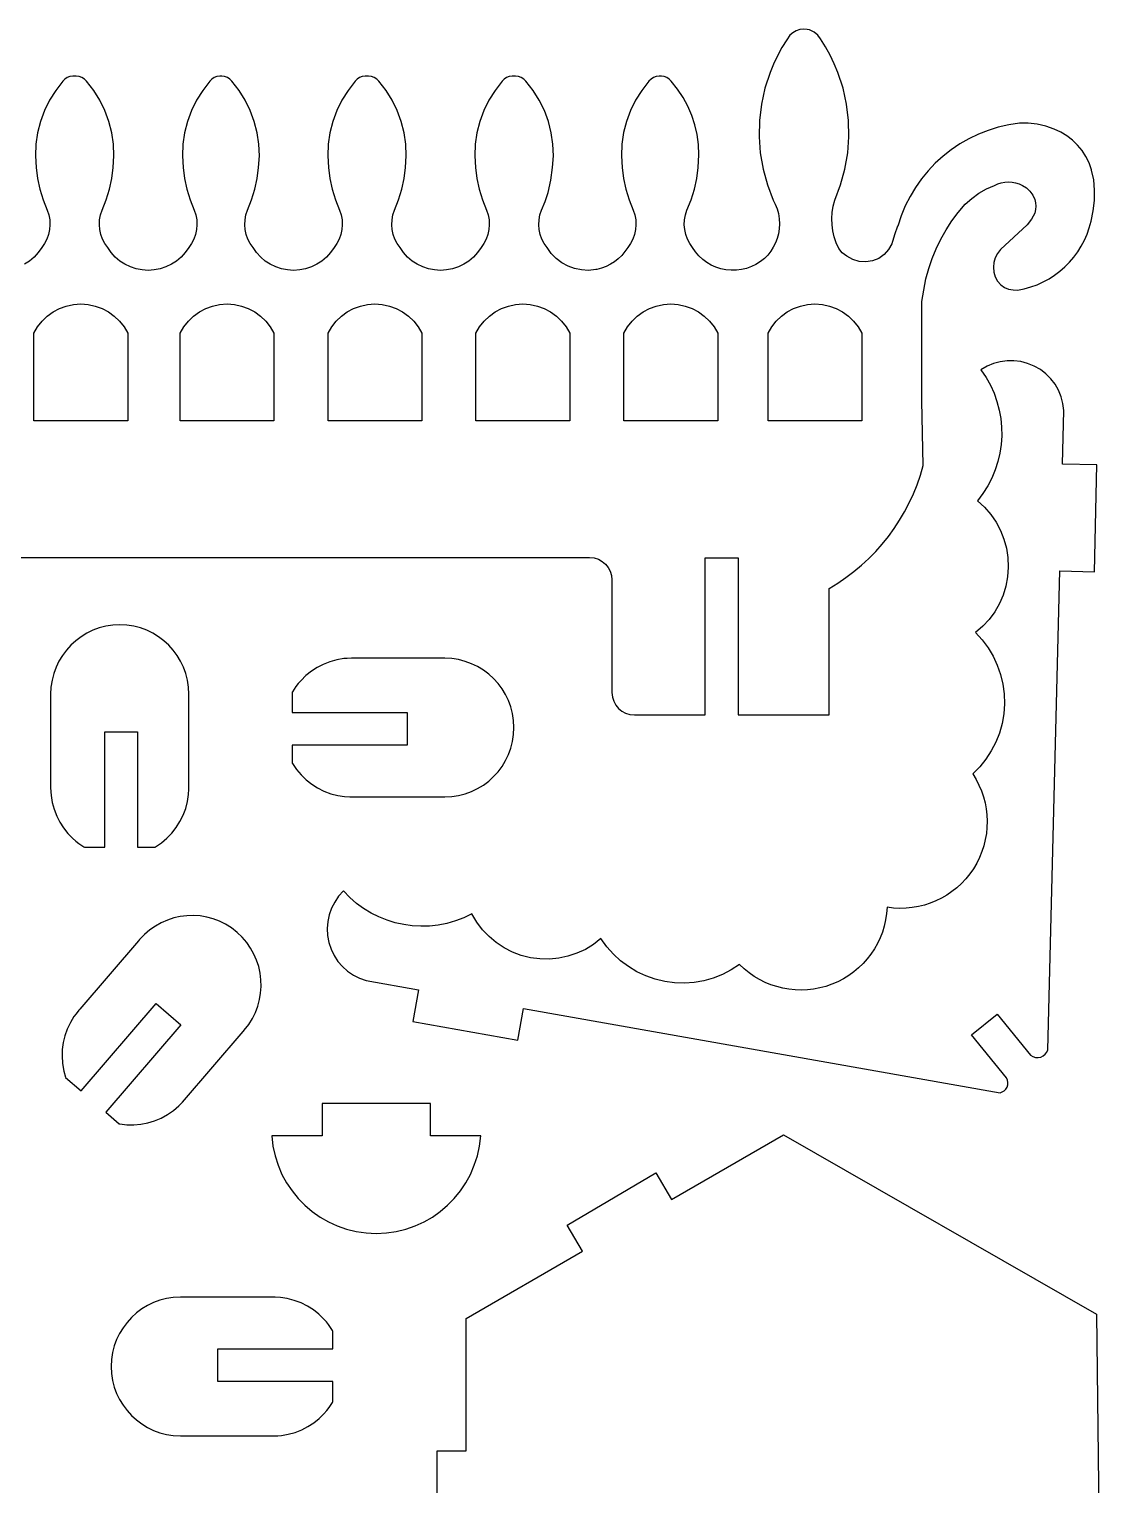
# Model space of a CAD drawing. Extents: x -11.7 to 4.9, y -1.7 to 8.8.
# Drawn here: x 1.02 to 4.88, y 3.57 to 8.8 of the extents above; entities that cross this region are included whole.
import ezdxf

# ---------------------------------------------------------------- set-up
doc = ezdxf.new("R2010")
doc.units = 0
doc.layers.add('Default_Layer', color=1, linetype='CONTINUOUS')

msp = doc.modelspace()

# ---------------------------------------------------------------- linework, layer by layer
at = {"layer": 'Default_Layer'}
msp.add_lwpolyline([(-2.1492, 6.9034), (3.0383, 6.9034), (3.0545, 6.9018), (3.0696, 6.8971), (3.0832, 6.8897), (3.0951, 6.8798), (3.1049, 6.8679), (3.1123, 6.8542), (3.117, 6.8391), (3.1186, 6.8228), (3.1186, 6.4179), (3.1202, 6.4016), (3.1249, 6.3865), (3.1323, 6.3728), (3.1421, 6.3609), (3.154, 6.351), (3.1676, 6.3436), (3.1827, 6.3389), (3.1989, 6.3373), (3.4539, 6.3373), (3.4539, 6.9024), (3.5723, 6.9024), (3.5723, 6.3373), (3.8152, 6.3373), (3.8995, 6.3373), (3.8989, 6.4078), (3.8989, 6.7926), (3.9296, 6.8113), (3.9593, 6.8315), (3.9878, 6.853), (4.0151, 6.8758), (4.0412, 6.8999), (4.0661, 6.9252), (4.0896, 6.9517), (4.1119, 6.9793), (4.1327, 7.0079), (4.1522, 7.0376), (4.1701, 7.0682), (4.1866, 7.0997), (4.2016, 7.1321), (4.2149, 7.1653), (4.2267, 7.1992), (4.2368, 7.2339), (4.2315, 7.4669), (4.2315, 7.8235), (4.2466, 7.9048), (4.2567, 7.9419), (4.2691, 7.9782), (4.2836, 8.0136), (4.3003, 8.0481), (4.3191, 8.0814), (4.3399, 8.1135), (4.3627, 8.1443), (4.3874, 8.1737), (4.4111, 8.1944), (4.4366, 8.2127), (4.4638, 8.2283), (4.4924, 8.2413), (4.5045, 8.2468), (4.5171, 8.2508), (4.5299, 8.2532), (4.5429, 8.254), (4.556, 8.2532), (4.5688, 8.2508), (4.5814, 8.2468), (4.5935, 8.2413), (4.608, 8.2319), (4.6205, 8.2202), (4.6307, 8.2064), (4.6383, 8.1909), (4.6409, 8.1787), (4.6417, 8.1664), (4.6409, 8.154), (4.6383, 8.1419), (4.6262, 8.1193), (4.6098, 8.0997), (4.5144, 8.011), (4.5032, 7.9967), (4.4953, 7.9809), (4.4906, 7.9641), (4.4891, 7.9469), (4.4909, 7.9297), (4.4959, 7.913), (4.504, 7.8973), (4.5154, 7.8832), (4.5291, 7.8747), (4.5439, 7.8687), (4.5595, 7.8654), (4.5756, 7.8648), (4.5997, 7.8695), (4.6232, 7.8761), (4.6459, 7.8843), (4.6679, 7.8941), (4.6889, 7.9055), (4.7089, 7.9183), (4.7279, 7.9326), (4.7458, 7.9482), (4.7625, 7.9651), (4.778, 7.9831), (4.7921, 8.0024), (4.8048, 8.0226), (4.816, 8.0439), (4.8257, 8.0661), (4.8337, 8.0892), (4.8401, 8.1131), (4.8478, 8.1496), (4.8521, 8.1866), (4.8527, 8.2239), (4.8499, 8.2611), (4.8419, 8.2963), (4.8415, 8.2975), (4.8328, 8.3219), (4.8214, 8.345), (4.8076, 8.3665), (4.7916, 8.3862), (4.7734, 8.4039), (4.7532, 8.4195), (4.7313, 8.4327), (4.7077, 8.4435), (4.6775, 8.4543), (4.6463, 8.4616), (4.6145, 8.4651), (4.5823, 8.4649), (4.544, 8.459), (4.5066, 8.4503), (4.4702, 8.439), (4.435, 8.4252), (4.4011, 8.4088), (4.3685, 8.3901), (4.3375, 8.3692), (4.3081, 8.346), (4.2804, 8.3208), (4.2546, 8.2936), (4.2307, 8.2646), (4.2089, 8.2338), (4.1894, 8.2013), (4.1721, 8.1672), (4.1573, 8.1317), (4.1451, 8.0948), (4.145, 8.0945), (4.145, 8.0945), (4.1338, 8.0634), (4.1244, 8.0317), (4.1126, 8.0104), (4.0965, 7.9925), (4.0768, 7.9787), (4.0543, 7.9696), (4.0303, 7.9659), (4.0063, 7.9676), (3.9834, 7.9747), (3.9624, 7.987), (3.9461, 7.9986), (3.9335, 8.0143), (3.9243, 8.0348), (3.9172, 8.056), (3.9122, 8.0776), (3.9093, 8.0996), (3.9085, 8.1218), (3.9098, 8.144), (3.9132, 8.1661), (3.9188, 8.1879), (3.94, 8.2433), (3.9556, 8.3001), (3.9655, 8.3579), (3.9698, 8.4162), (3.9685, 8.4747), (3.9614, 8.533), (3.9487, 8.5905), (3.9303, 8.6469), (3.9172, 8.6785), (3.9023, 8.7093), (3.8858, 8.7392), (3.8676, 8.7681), (3.8585, 8.7808), (3.845, 8.7922), (3.8287, 8.7999), (3.8198, 8.8021), (3.8081, 8.8031), (3.7937, 8.8015), (3.7803, 8.7971), (3.7683, 8.7902), (3.758, 8.781), (3.7468, 8.7645), (3.7293, 8.7364), (3.7134, 8.7074), (3.6991, 8.6775), (3.6865, 8.6469), (3.6681, 8.5905), (3.6553, 8.533), (3.6483, 8.4747), (3.6469, 8.4162), (3.6512, 8.3579), (3.6612, 8.3001), (3.6768, 8.2433), (3.698, 8.1879), (3.7053, 8.1734), (3.7118, 8.1569), (3.7164, 8.1397), (3.7195, 8.1207), (3.7203, 8.1032), (3.7194, 8.0851), (3.7166, 8.0674), (3.712, 8.0505), (3.7058, 8.0342), (3.6981, 8.0188), (3.6889, 8.0044), (3.6783, 7.991), (3.6665, 7.9787), (3.6518, 7.9671), (3.636, 7.9572), (3.6193, 7.9491), (3.6019, 7.9429), (3.5839, 7.9386), (3.5655, 7.9363), (3.5469, 7.936), (3.5282, 7.9378), (3.5098, 7.9416), (3.4921, 7.9473), (3.4752, 7.955), (3.4593, 7.9643), (3.4445, 7.9754), (3.4309, 7.988), (3.4187, 8.0021), (3.408, 8.0176), (3.3977, 8.0325), (3.3896, 8.0484), (3.3836, 8.0651), (3.3799, 8.0824), (3.3784, 8.1), (3.3792, 8.1177), (3.3824, 8.1353), (3.3879, 8.1526), (3.4031, 8.1894), (3.4148, 8.2274), (3.4232, 8.2662), (3.428, 8.3057), (3.4307, 8.3516), (3.4291, 8.3879), (3.4243, 8.4237), (3.4163, 8.4587), (3.4052, 8.4929), (3.3911, 8.5259), (3.3741, 8.5575), (3.3543, 8.5876), (3.3317, 8.616), (3.3245, 8.6234), (3.3159, 8.629), (3.3064, 8.6327), (3.2963, 8.6343), (3.2959, 8.6343), (3.2953, 8.6343), (3.2937, 8.6343), (3.2905, 8.6343), (3.2881, 8.6343), (3.2776, 8.6329), (3.2678, 8.6293), (3.2589, 8.6236), (3.2515, 8.616), (3.2254, 8.5829), (3.2032, 8.5474), (3.1848, 8.5101), (3.1705, 8.4711), (3.1602, 8.4309), (3.1542, 8.3897), (3.1524, 8.3479), (3.1551, 8.3057), (3.1599, 8.2662), (3.1683, 8.2274), (3.1801, 8.1894), (3.1952, 8.1526), (3.2007, 8.1353), (3.2039, 8.1177), (3.2047, 8.1), (3.2032, 8.0824), (3.1995, 8.0651), (3.1936, 8.0484), (3.1854, 8.0325), (3.1751, 8.0176), (3.1651, 8.003), (3.1538, 7.9897), (3.1412, 7.9776), (3.1275, 7.9669), (3.1128, 7.9576), (3.0972, 7.9499), (3.0808, 7.9438), (3.0637, 7.9393), (3.0602, 7.9384), (3.0344, 7.9358), (3.0089, 7.9372), (2.9842, 7.9423), (2.9606, 7.9509), (2.9385, 7.963), (2.9183, 7.9782), (2.9004, 7.9964), (2.8852, 8.0175), (2.8749, 8.0324), (2.8668, 8.0483), (2.8608, 8.0651), (2.8571, 8.0823), (2.8556, 8.0999), (2.8564, 8.1177), (2.8596, 8.1353), (2.8651, 8.1525), (2.8782, 8.1837), (2.8889, 8.2159), (2.8994, 8.2603), (2.9052, 8.3057), (2.9079, 8.3478), (2.9061, 8.3896), (2.9001, 8.4308), (2.8899, 8.4711), (2.8755, 8.51), (2.8572, 8.5474), (2.8349, 8.5828), (2.8089, 8.6159), (2.8014, 8.6235), (2.7926, 8.6292), (2.7827, 8.6328), (2.7722, 8.6342), (2.7698, 8.6342), (2.7666, 8.6342), (2.7643, 8.6342), (2.7601, 8.6342), (2.7597, 8.6342), (2.7496, 8.6326), (2.7401, 8.6289), (2.7316, 8.6233), (2.7243, 8.6159), (2.6983, 8.5828), (2.6761, 8.5474), (2.6577, 8.51), (2.6434, 8.4711), (2.6331, 8.4308), (2.6271, 8.3896), (2.6253, 8.3478), (2.628, 8.3057), (2.6328, 8.2661), (2.6412, 8.2273), (2.653, 8.1893), (2.6681, 8.1525), (2.6736, 8.1353), (2.6768, 8.1177), (2.6776, 8.0999), (2.6761, 8.0823), (2.6724, 8.0651), (2.6665, 8.0483), (2.6583, 8.0324), (2.6481, 8.0175), (2.6353, 7.9994), (2.6206, 7.9833), (2.604, 7.9694), (2.5859, 7.9576), (2.5665, 7.9483), (2.5459, 7.9414), (2.5245, 7.9372), (2.5025, 7.9358), (2.4805, 7.9372), (2.4591, 7.9414), (2.4385, 7.9483), (2.4191, 7.9576), (2.401, 7.9694), (2.3844, 7.9833), (2.3697, 7.9994), (2.3569, 8.0175), (2.3466, 8.0324), (2.3385, 8.0483), (2.3326, 8.0651), (2.3288, 8.0823), (2.3274, 8.0999), (2.3282, 8.1177), (2.3313, 8.1353), (2.3368, 8.1525), (2.352, 8.1893), (2.3638, 8.2273), (2.3721, 8.2661), (2.377, 8.3057), (2.3796, 8.3478), (2.3779, 8.3896), (2.3718, 8.4308), (2.3616, 8.4711), (2.3472, 8.51), (2.3289, 8.5474), (2.3066, 8.5828), (2.2806, 8.6159), (2.2731, 8.6235), (2.2643, 8.6292), (2.2544, 8.6328), (2.2439, 8.6342), (2.2416, 8.6342), (2.2384, 8.6342), (2.2362, 8.6342), (2.2319, 8.6342), (2.2316, 8.6342), (2.2214, 8.6326), (2.2119, 8.6289), (2.2034, 8.6233), (2.1962, 8.6159), (2.1701, 8.5828), (2.1479, 8.5474), (2.1295, 8.51), (2.1152, 8.4711), (2.1049, 8.4308), (2.0989, 8.3896), (2.0972, 8.3478), (2.0998, 8.3057), (2.1047, 8.2661), (2.113, 8.2273), (2.1248, 8.1893), (2.14, 8.1525), (2.1455, 8.1353), (2.1486, 8.1177), (2.1494, 8.0999), (2.148, 8.0823), (2.1443, 8.0651), (2.1383, 8.0483), (2.1302, 8.0324), (2.1199, 8.0175), (2.1072, 7.9994), (2.0924, 7.9833), (2.0758, 7.9694), (2.0577, 7.9576), (2.0383, 7.9483), (2.0178, 7.9414), (1.9964, 7.9372), (1.9743, 7.9358), (1.9523, 7.9372), (1.9309, 7.9414), (1.9104, 7.9483), (1.8909, 7.9576), (1.8728, 7.9694), (1.8563, 7.9833), (1.8415, 7.9994), (1.8288, 8.0175), (1.8185, 8.0324), (1.8103, 8.0483), (1.8044, 8.0651), (1.8007, 8.0823), (1.7992, 8.0999), (1.8, 8.1177), (1.8032, 8.1353), (1.8087, 8.1525), (1.8238, 8.1893), (1.8356, 8.2273), (1.844, 8.2661), (1.8488, 8.3057), (1.8515, 8.3478), (1.8497, 8.3896), (1.8437, 8.4308), (1.8334, 8.4711), (1.8191, 8.51), (1.8007, 8.5474), (1.7785, 8.5828), (1.7524, 8.6159), (1.7451, 8.6234), (1.7365, 8.629), (1.7268, 8.6327), (1.7165, 8.6342), (1.7157, 8.6342), (1.7112, 8.6342), (1.7097, 8.6342), (1.7094, 8.6342), (1.7093, 8.6342), (1.6991, 8.6326), (1.6897, 8.6289), (1.6811, 8.6233), (1.6739, 8.6159), (1.6479, 8.5828), (1.6256, 8.5474), (1.6073, 8.51), (1.5929, 8.4711), (1.5827, 8.4308), (1.5766, 8.3896), (1.5749, 8.3478), (1.5775, 8.3057), (1.5824, 8.2661), (1.5907, 8.2273), (1.6025, 8.1893), (1.6177, 8.1525), (1.6232, 8.1353), (1.6263, 8.1177), (1.6272, 8.0999), (1.6257, 8.0823), (1.622, 8.0651), (1.616, 8.0483), (1.6079, 8.0324), (1.5976, 8.0175), (1.5849, 7.9994), (1.5701, 7.9833), (1.5536, 7.9694), (1.5355, 7.9576), (1.516, 7.9483), (1.4955, 7.9414), (1.4741, 7.9372), (1.4521, 7.9358), (1.43, 7.9372), (1.4086, 7.9414), (1.3881, 7.9483), (1.3687, 7.9576), (1.3505, 7.9694), (1.334, 7.9833), (1.3192, 7.9994), (1.3065, 8.0175), (1.2962, 8.0324), (1.2881, 8.0483), (1.2821, 8.0651), (1.2784, 8.0823), (1.2769, 8.0999), (1.2777, 8.1177), (1.2809, 8.1353), (1.2864, 8.1525), (1.3015, 8.1893), (1.3133, 8.2273), (1.3217, 8.2661), (1.3265, 8.3057), (1.3292, 8.3478), (1.3274, 8.3896), (1.3214, 8.4308), (1.3112, 8.4711), (1.2968, 8.51), (1.2785, 8.5474), (1.2562, 8.5828), (1.2302, 8.6159), (1.2227, 8.6235), (1.2139, 8.6292), (1.204, 8.6328), (1.1935, 8.6342), (1.1929, 8.6343), (1.1929, 8.6343), (1.1858, 8.6342), (1.1859, 8.6342), (1.1857, 8.6342), (1.1815, 8.6342), (1.1811, 8.6342), (1.171, 8.6326), (1.1615, 8.6289), (1.153, 8.6233), (1.1457, 8.6159), (1.1197, 8.5828), (1.0974, 8.5474), (1.0791, 8.51), (1.0647, 8.4711), (1.0545, 8.4308), (1.0485, 8.3896), (1.0467, 8.3478), (1.0494, 8.3057), (1.0542, 8.2661), (1.0626, 8.2273), (1.0744, 8.1893), (1.0895, 8.1525), (1.095, 8.1353), (1.0982, 8.1177), (1.099, 8.0999), (1.0975, 8.0823), (1.0938, 8.0651), (1.0879, 8.0483), (1.0797, 8.0324), (1.0694, 8.0175), (1.0567, 7.9994), (1.0419, 7.9833), (1.0254, 7.9694), (1.0073, 7.9576)], dxfattribs=at)
for points in [[(1.0413, 7.7094), (1.0547, 7.7324), (1.0709, 7.7531), (1.0896, 7.7711), (1.1106, 7.7863), (1.1334, 7.7985), (1.1578, 7.8075), (1.1834, 7.813), (1.2099, 7.8149), (1.2365, 7.813), (1.2621, 7.8075), (1.2865, 7.7985), (1.3093, 7.7863), (1.3303, 7.7711), (1.349, 7.7531), (1.3652, 7.7324), (1.3786, 7.7094), (1.3786, 7.395), (1.0413, 7.395), (1.0413, 7.7094)], [(1.5668, 7.7094), (1.5801, 7.7324), (1.5964, 7.7531), (1.6151, 7.7711), (1.6361, 7.7863), (1.6589, 7.7985), (1.6833, 7.8075), (1.7089, 7.813), (1.7354, 7.8149), (1.7619, 7.813), (1.7876, 7.8075), (1.8119, 7.7985), (1.8348, 7.7863), (1.8557, 7.7711), (1.8745, 7.7531), (1.8907, 7.7324), (1.904, 7.7094), (1.904, 7.395), (1.5668, 7.395), (1.5668, 7.7094)], [(2.0983, 7.7094), (2.1116, 7.7324), (2.1279, 7.7531), (2.1466, 7.7711), (2.1675, 7.7863), (2.1904, 7.7985), (2.2148, 7.8075), (2.2404, 7.813), (2.2669, 7.8149), (2.2934, 7.813), (2.3191, 7.8075), (2.3434, 7.7985), (2.3663, 7.7863), (2.3872, 7.7711), (2.406, 7.7531), (2.4222, 7.7324), (2.4355, 7.7094), (2.4355, 7.395), (2.0983, 7.395), (2.0983, 7.7094)], [(2.6298, 7.7094), (2.6431, 7.7324), (2.6594, 7.7531), (2.6781, 7.7711), (2.699, 7.7863), (2.7219, 7.7985), (2.7463, 7.8075), (2.7719, 7.813), (2.7984, 7.8149), (2.8249, 7.813), (2.8505, 7.8075), (2.8749, 7.7985), (2.8978, 7.7863), (2.9187, 7.7711), (2.9375, 7.7531), (2.9537, 7.7324), (2.967, 7.7094), (2.967, 7.395), (2.6298, 7.395), (2.6298, 7.7094)], [(3.1613, 7.7094), (3.1746, 7.7324), (3.1908, 7.7531), (3.2096, 7.7711), (3.2305, 7.7863), (3.2534, 7.7985), (3.2778, 7.8075), (3.3034, 7.813), (3.3299, 7.8149), (3.3564, 7.813), (3.382, 7.8075), (3.4064, 7.7985), (3.4293, 7.7863), (3.4502, 7.7711), (3.469, 7.7531), (3.4852, 7.7324), (3.4985, 7.7094), (3.4985, 7.395), (3.1613, 7.395), (3.1613, 7.7094)], [(3.6792, 7.7094), (3.6926, 7.7324), (3.7088, 7.7531), (3.7275, 7.7711), (3.7485, 7.7863), (3.7713, 7.7985), (3.7957, 7.8075), (3.8213, 7.813), (3.8478, 7.8149), (3.8744, 7.813), (3.9, 7.8075), (3.9244, 7.7985), (3.9472, 7.7863), (3.9681, 7.7711), (3.9869, 7.7531), (4.0031, 7.7324), (4.0165, 7.7094), (4.0165, 7.395), (3.6792, 7.395), (3.6792, 7.7094)], [(2.4235, 5.3491), (2.4035, 5.2351), (2.7807, 5.1684), (2.8007, 5.2824), (4.5129, 4.9795), (4.5209, 4.9822), (4.528, 4.9866), (4.5339, 4.9926), (4.5382, 4.9999), (4.5407, 5.0081), (4.5411, 5.0165), (4.5396, 5.0247), (4.536, 5.0325), (4.4105, 5.1871), (4.5024, 5.2622), (4.6228, 5.1139), (4.631, 5.1091), (4.6401, 5.1064), (4.6495, 5.1059), (4.6589, 5.1077), (4.6676, 5.1116), (4.675, 5.1174), (4.6809, 5.1248), (4.6849, 5.1335), (4.728, 6.8551), (4.8523, 6.8523), (4.8609, 7.2366), (4.7376, 7.2394), (4.7424, 7.432), (4.7391, 7.4573), (4.7325, 7.4817), (4.723, 7.5048), (4.7105, 7.5264), (4.6954, 7.5461), (4.6777, 7.5638), (4.6578, 7.5792), (4.6357, 7.5919), (4.6121, 7.6015), (4.5878, 7.6079), (4.563, 7.611), (4.5382, 7.6108), (4.5136, 7.6074), (4.4895, 7.6007), (4.4664, 7.5909), (4.4444, 7.5779), (4.4626, 7.5509), (4.4782, 7.5227), (4.4913, 7.4937), (4.5019, 7.4639), (4.5099, 7.4335), (4.5154, 7.4027), (4.5184, 7.3717), (4.5188, 7.3405), (4.5167, 7.3094), (4.5121, 7.2785), (4.505, 7.2481), (4.4953, 7.2182), (4.4832, 7.189), (4.4686, 7.1607), (4.4514, 7.1334), (4.4318, 7.1074), (4.4571, 7.0842), (4.4795, 7.0585), (4.4986, 7.0306), (4.5146, 7.0009), (4.5271, 6.9695), (4.536, 6.9369), (4.5413, 6.9032), (4.5427, 6.8688), (4.5402, 6.8345), (4.534, 6.801), (4.524, 6.7686), (4.5106, 6.7376), (4.4938, 6.7084), (4.4738, 6.6811), (4.4507, 6.6561), (4.4247, 6.6337), (4.4489, 6.6073), (4.4701, 6.5787), (4.4882, 6.5483), (4.5031, 6.5163), (4.5148, 6.483), (4.523, 6.4486), (4.5277, 6.4133), (4.5289, 6.3774), (4.5263, 6.3417), (4.5202, 6.3066), (4.5106, 6.2725), (4.4977, 6.2397), (4.4815, 6.2083), (4.4622, 6.1787), (4.4398, 6.151), (4.4146, 6.1256), (4.4267, 6.1059), (4.4371, 6.0856), (4.446, 6.0648), (4.4533, 6.0435), (4.459, 6.0219), (4.4631, 5.9999), (4.4656, 5.9778), (4.4666, 5.9556), (4.466, 5.9333), (4.4638, 5.9112), (4.46, 5.8892), (4.4546, 5.8674), (4.4477, 5.846), (4.4391, 5.825), (4.429, 5.8046), (4.4173, 5.7848), (4.4041, 5.7658), (4.3898, 5.7481), (4.3743, 5.7316), (4.3577, 5.7164), (4.3402, 5.7025), (4.3218, 5.69), (4.3027, 5.6788), (4.2827, 5.669), (4.2622, 5.6607), (4.2411, 5.6539), (4.2194, 5.6486), (4.1974, 5.6448), (4.1751, 5.6427), (4.1525, 5.6421), (4.1298, 5.6433), (4.107, 5.6462), (4.1052, 5.6232), (4.1017, 5.6006), (4.0967, 5.5785), (4.09, 5.557), (4.0819, 5.5361), (4.0724, 5.516), (4.0615, 5.4966), (4.0492, 5.478), (4.0356, 5.4604), (4.0208, 5.4438), (4.0049, 5.4283), (3.9877, 5.4139), (3.9696, 5.4007), (3.9503, 5.3888), (3.9301, 5.3783), (3.909, 5.3692), (3.8873, 5.3617), (3.8653, 5.3559), (3.8431, 5.3517), (3.8208, 5.3492), (3.7985, 5.3483), (3.7763, 5.349), (3.7542, 5.3513), (3.7324, 5.3552), (3.7109, 5.3607), (3.6898, 5.3676), (3.6692, 5.3761), (3.6492, 5.3861), (3.6299, 5.3976), (3.6114, 5.4105), (3.5937, 5.4249), (3.5769, 5.4407), (3.547, 5.421), (3.5156, 5.4047), (3.4827, 5.3917), (3.4488, 5.3821), (3.4142, 5.376), (3.379, 5.3735), (3.3435, 5.3745), (3.3081, 5.3793), (3.2733, 5.3876), (3.2399, 5.3994), (3.2079, 5.4144), (3.1777, 5.4326), (3.1495, 5.4537), (3.1235, 5.4777), (3.1, 5.5043), (3.0791, 5.5334), (3.0519, 5.5123), (3.0229, 5.4947), (2.9922, 5.4805), (2.9603, 5.4699), (2.9273, 5.463), (2.8937, 5.4597), (2.8598, 5.4603), (2.8258, 5.4648), (2.7925, 5.4732), (2.7607, 5.4852), (2.7307, 5.5006), (2.7026, 5.5192), (2.6767, 5.5408), (2.6534, 5.5653), (2.6329, 5.5924), (2.6153, 5.622), (2.586, 5.608), (2.5559, 5.5967), (2.5253, 5.588), (2.4944, 5.5819), (2.4633, 5.5785), (2.4321, 5.5777), (2.4011, 5.5794), (2.3703, 5.5836), (2.34, 5.5903), (2.3103, 5.5995), (2.2813, 5.6111), (2.2533, 5.6251), (2.2263, 5.6415), (2.2006, 5.6602), (2.1763, 5.6813), (2.1536, 5.7046), (2.1365, 5.6857), (2.1223, 5.6649), (2.1109, 5.6426), (2.1026, 5.6191), (2.0974, 5.5947), (2.0954, 5.5698), (2.0967, 5.5446), (2.1014, 5.5194), (2.1093, 5.4951), (2.1203, 5.4724), (2.134, 5.4515), (2.1502, 5.4326), (2.1688, 5.4161), (2.1894, 5.402), (2.2118, 5.3906), (2.2359, 5.3823), (2.4235, 5.3491)], [(1.5983, 6.4058), (1.5983, 6.4067), (1.5984, 6.412), (1.5971, 6.4375), (1.5934, 6.4623), (1.5873, 6.4862), (1.5789, 6.5091), (1.5684, 6.5309), (1.556, 6.5514), (1.5417, 6.5706), (1.5257, 6.5883), (1.508, 6.6044), (1.4889, 6.6188), (1.4684, 6.6313), (1.4467, 6.6418), (1.4239, 6.6502), (1.4, 6.6563), (1.3754, 6.6601), (1.35, 6.6614), (1.3246, 6.6601), (1.2999, 6.6563), (1.2761, 6.6502), (1.2533, 6.6418), (1.2315, 6.6313), (1.2111, 6.6188), (1.1919, 6.6044), (1.1743, 6.5883), (1.1583, 6.5706), (1.1439, 6.5514), (1.1315, 6.5309), (1.121, 6.5091), (1.1127, 6.4862), (1.1066, 6.4623), (1.1028, 6.4375), (1.1015, 6.412), (1.1016, 6.4055), (1.1016, 6.0824), (1.1015, 6.0766), (1.102, 6.0606), (1.1031, 6.0479), (1.1072, 6.0233), (1.114, 5.9982), (1.1235, 5.9739), (1.1347, 5.9519), (1.1481, 5.9311), (1.1635, 5.9118), (1.1807, 5.894), (1.1926, 5.8836), (1.2029, 5.8756), (1.2214, 5.8631), (1.2229, 5.8623), (1.2961, 5.8623), (1.2961, 6.2767), (1.4131, 6.2767), (1.4131, 5.8623), (1.4771, 5.8623), (1.4787, 5.8632), (1.4999, 5.8777), (1.5098, 5.8856), (1.5192, 5.894), (1.5369, 5.9123), (1.5527, 5.9324), (1.5663, 5.9539), (1.5777, 5.9767), (1.5868, 6.0011), (1.5934, 6.0263), (1.5971, 6.0511), (1.5983, 6.0703), (1.5983, 6.4058)], [(2.5112, 6.0428), (2.5121, 6.0428), (2.5175, 6.0427), (2.5429, 6.044), (2.5675, 6.0478), (2.5913, 6.0539), (2.6142, 6.0623), (2.6359, 6.0728), (2.6564, 6.0853), (2.6755, 6.0996), (2.6931, 6.1157), (2.7092, 6.1334), (2.7235, 6.1526), (2.7359, 6.1732), (2.7464, 6.195), (2.7547, 6.2179), (2.7609, 6.2418), (2.7646, 6.2666), (2.7659, 6.292), (2.7646, 6.3175), (2.7609, 6.3423), (2.7547, 6.3662), (2.7464, 6.3891), (2.7359, 6.4109), (2.7235, 6.4315), (2.7092, 6.4507), (2.6931, 6.4684), (2.6755, 6.4845), (2.6564, 6.4988), (2.6359, 6.5113), (2.6142, 6.5218), (2.5913, 6.5302), (2.5675, 6.5363), (2.5429, 6.5401), (2.5175, 6.5414), (2.5109, 6.5413), (2.189, 6.5413), (2.1832, 6.5414), (2.1672, 6.5409), (2.1547, 6.5398), (2.1301, 6.5357), (2.1051, 6.5288), (2.081, 6.5194), (2.059, 6.5081), (2.0383, 6.4946), (2.019, 6.4792), (2.0013, 6.4619), (1.991, 6.45), (1.9829, 6.4396), (1.9705, 6.4211), (1.9697, 6.4196), (1.9697, 6.3462), (2.3827, 6.3462), (2.3827, 6.2287), (1.9697, 6.2287), (1.9697, 6.1645), (1.9707, 6.1629), (1.9851, 6.1416), (1.9929, 6.1317), (2.0013, 6.1222), (2.0196, 6.1044), (2.0395, 6.0886), (2.061, 6.0749), (2.0837, 6.0635), (2.108, 6.0543), (2.1331, 6.0478), (2.1578, 6.044), (2.1769, 6.0428), (2.5112, 6.0428)], [(1.7934, 5.1996), (1.794, 5.2002), (1.7975, 5.2042), (1.8132, 5.2244), (1.8264, 5.2456), (1.8373, 5.2677), (1.8459, 5.2905), (1.8522, 5.3139), (1.8561, 5.3376), (1.8578, 5.3616), (1.8571, 5.3855), (1.8542, 5.4092), (1.8491, 5.4326), (1.8417, 5.4555), (1.8321, 5.4777), (1.8203, 5.499), (1.8062, 5.5193), (1.79, 5.5383), (1.7716, 5.5559), (1.7515, 5.5716), (1.7304, 5.5849), (1.7083, 5.5958), (1.6856, 5.6044), (1.6623, 5.6107), (1.6387, 5.6147), (1.6148, 5.6164), (1.591, 5.6157), (1.5673, 5.6128), (1.544, 5.6077), (1.5212, 5.6002), (1.4991, 5.5906), (1.4779, 5.5787), (1.4577, 5.5646), (1.4387, 5.5483), (1.4212, 5.5299), (1.417, 5.5248), (1.2068, 5.2802), (1.2029, 5.2758), (1.1929, 5.2633), (1.1855, 5.253), (1.1726, 5.2317), (1.1614, 5.2082), (1.1528, 5.1837), (1.147, 5.1596), (1.1436, 5.1351), (1.1427, 5.1103), (1.1441, 5.0856), (1.1464, 5.07), (1.149, 5.0571), (1.1549, 5.0356), (1.1554, 5.034), (1.2109, 4.986), (1.4805, 5.2999), (1.5691, 5.2233), (1.2995, 4.9093), (1.3479, 4.8674), (1.3498, 4.8671), (1.3753, 4.8641), (1.3879, 4.8636), (1.4005, 4.8638), (1.4259, 4.8661), (1.4508, 4.8709), (1.4752, 4.8783), (1.4986, 4.8881), (1.5214, 4.9006), (1.5428, 4.9154), (1.5617, 4.9317), (1.5751, 4.9455), (1.7934, 5.1996)], [(1.896, 4.8242), (1.9004, 4.7876), (1.9081, 4.7523), (1.919, 4.7184), (1.9328, 4.6859), (1.9495, 4.6552), (1.9689, 4.6263), (1.9908, 4.5993), (2.0149, 4.5746), (2.0413, 4.5521), (2.0696, 4.5322), (2.0997, 4.5148), (2.1314, 4.5003), (2.1647, 4.4887), (2.1992, 4.4803), (2.2348, 4.4751), (2.2714, 4.4733), (2.308, 4.4751), (2.3437, 4.4803), (2.3782, 4.4887), (2.4114, 4.5003), (2.4432, 4.5148), (2.4733, 4.5322), (2.5016, 4.5521), (2.5279, 4.5746), (2.5521, 4.5993), (2.574, 4.6263), (2.5933, 4.6552), (2.61, 4.6859), (2.6239, 4.7184), (2.6348, 4.7523), (2.6425, 4.7876), (2.6468, 4.8242), (2.4662, 4.8242), (2.4662, 4.941), (2.0767, 4.941), (2.0767, 4.8242), (1.896, 4.8242)], [(3.0128, 4.4097), (2.9579, 4.5033), (3.2761, 4.6915), (3.3327, 4.5951), (3.7349, 4.8282), (4.8591, 4.1835), (4.8752, 2.8537), (4.4732, 2.6178), (4.526, 2.5277), (4.2078, 2.3396), (4.1542, 2.4308), (3.7349, 2.1848), (3.3344, 2.4226), (3.2822, 2.3335), (2.9639, 2.5217), (3.0165, 2.6113), (2.5946, 2.8617), (2.5946, 3.3211), (2.4902, 3.3211), (2.4902, 3.6918), (2.5946, 3.6918), (2.5946, 4.1673), (3.0128, 4.4097)], [(1.5739, 4.2444), (1.573, 4.2445), (1.5677, 4.2445), (1.5423, 4.2432), (1.5176, 4.2395), (1.4938, 4.2333), (1.471, 4.2249), (1.4493, 4.2144), (1.4288, 4.2019), (1.4096, 4.1876), (1.392, 4.1715), (1.376, 4.1538), (1.3617, 4.1346), (1.3492, 4.114), (1.3388, 4.0922), (1.3304, 4.0693), (1.3243, 4.0454), (1.3205, 4.0207), (1.3192, 3.9952), (1.3205, 3.9697), (1.3243, 3.9449), (1.3304, 3.921), (1.3388, 3.8981), (1.3492, 3.8763), (1.3617, 3.8558), (1.376, 3.8366), (1.392, 3.8189), (1.4096, 3.8028), (1.4288, 3.7884), (1.4493, 3.7759), (1.471, 3.7654), (1.4938, 3.757), (1.5176, 3.7509), (1.5423, 3.7471), (1.5677, 3.7458), (1.5742, 3.7459), (1.8961, 3.7459), (1.9019, 3.7458), (1.9179, 3.7463), (1.9305, 3.7474), (1.955, 3.7515), (1.98, 3.7584), (2.0042, 3.7678), (2.0261, 3.7792), (2.0468, 3.7926), (2.0661, 3.808), (2.0838, 3.8253), (2.0942, 3.8372), (2.1022, 3.8476), (2.1146, 3.8662), (2.1155, 3.8676), (2.1155, 3.9411), (1.7025, 3.9411), (1.7025, 4.0585), (2.1155, 4.0585), (2.1155, 4.1227), (2.1145, 4.1244), (2.1001, 4.1456), (2.0922, 4.1555), (2.0838, 4.165), (2.0656, 4.1828), (2.0456, 4.1986), (2.0242, 4.2123), (2.0014, 4.2237), (1.9771, 4.2329), (1.952, 4.2395), (1.9273, 4.2432), (1.9082, 4.2444), (1.5739, 4.2444)]]:
    msp.add_lwpolyline(points, close=True, dxfattribs=at)

doc.saveas('drawing.dxf')
